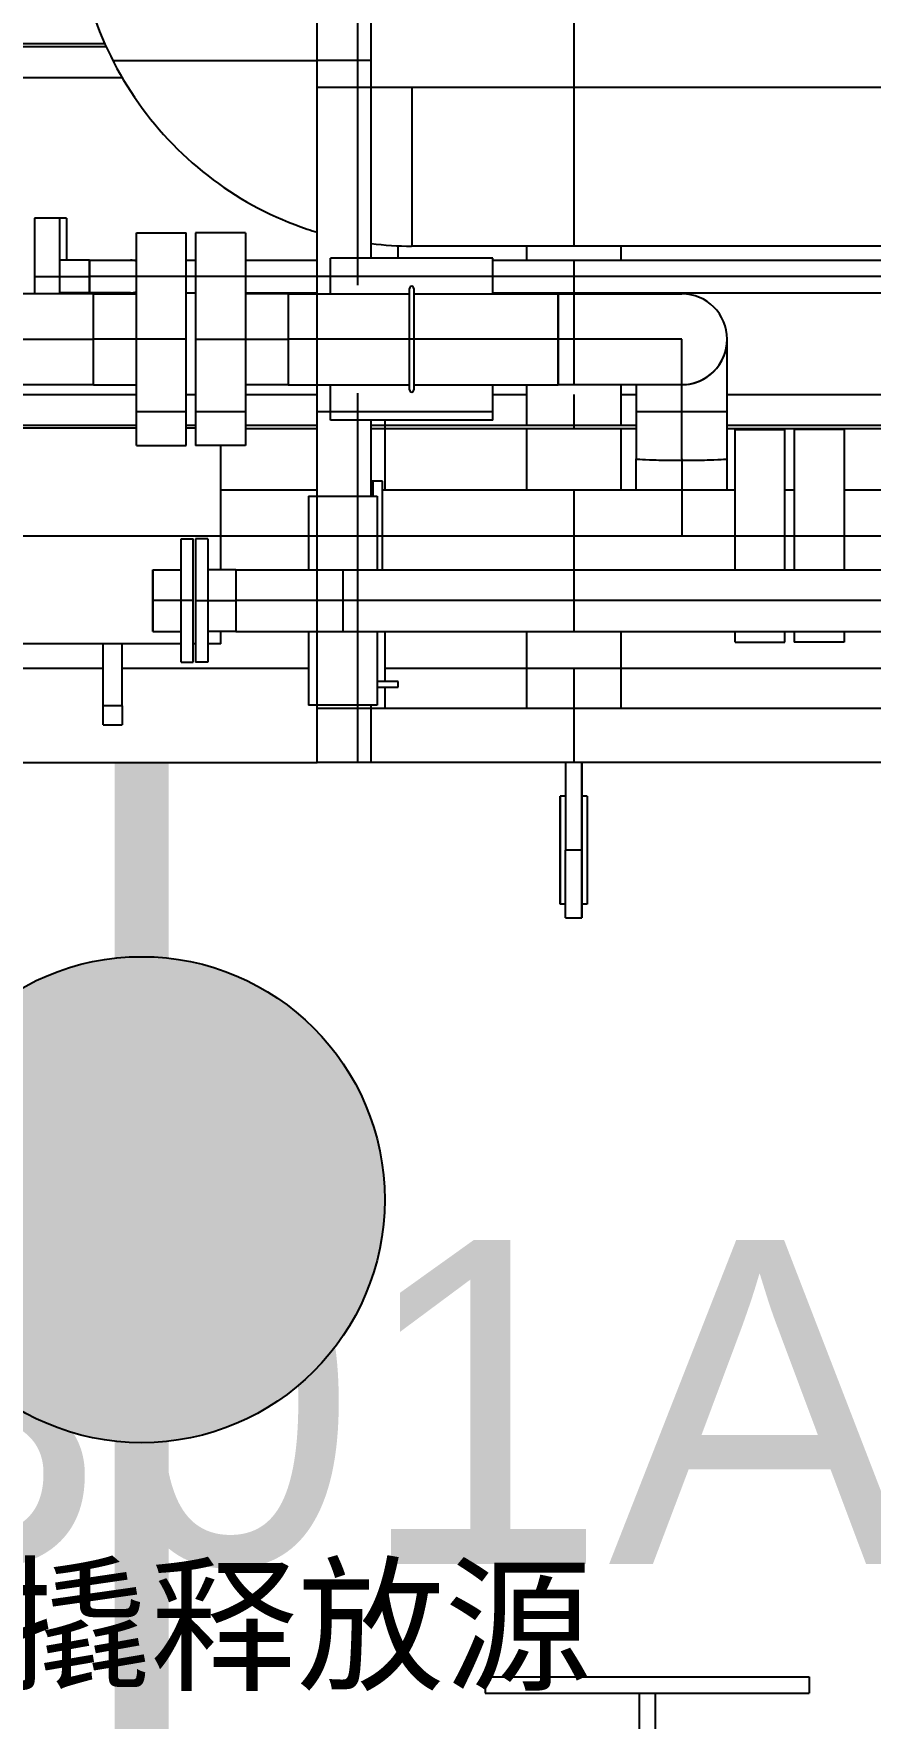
# Model space of a CAD drawing. Header units: inches. Extents: x 517790 to 538444, y 301815 to 302461.
# Drawn here: x 517891.391 to 517892.854, y 302319.896 to 302322.84 of the extents above; entities that cross this region are included whole.
import ezdxf

# ---------------------------------------------------------------- set-up
doc = ezdxf.new("R2010")
doc.units = ezdxf.units.IN
doc.header["$MEASUREMENT"] = 0
doc.layers.add('电气-接地设计-接地线', color=3, linetype='接地线')
doc.layers.add('硅胶总平面底图 工艺装置区', color=253, linetype='Continuous')
doc.styles.add('EESLTYPE', font='TXT.shx')
doc.styles.get("Standard").update_dxf_attribs({"font": 'arial.ttf'})
doc.linetypes.add('接地线', pattern='A,500,["/",EESLTYPE,S=200,R=0,X=0,Y=-100],-200,60,-200', length=960)

# ---------------------------------------------------------------- blocks, each defined once
blk = doc.blocks.new('PTJD2')
at = {"linetype": 'Continuous'}
blk.add_hatch(color=0, dxfattribs=at).paths.add_polyline_path([(150, 0, 1), (-150, 0, 1)])
at = {"color": 0, "linetype": 'Continuous'}
blk.add_circle((0, 0), 150, dxfattribs=at)

msp = doc.modelspace()

# ---------------------------------------------------------------- linework, layer by layer
at = {"layer": '电气-接地设计-接地线', "color": 1, "linetype": '接地线', "ltscale": 0.005, "const_width": 0.0944}
msp.add_lwpolyline([(517891.5799, 302307.8785), (517891.5799, 302321.5662)], dxfattribs=at)
at = {"layer": '硅胶总平面底图 工艺装置区', "color": 253, "linetype": 'Continuous', "lineweight": -3}
for p, q in [((517892.3351, 302323.684), (517892.3351, 302322.4691)), ((517891.8867, 302322.3857), (517891.8867, 302322.9971)), ((517891.9575, 302322.9822), (517891.9575, 302322.4007)), ((517891.9811, 302322.4479), (517891.9811, 302322.935)), ((517891.8867, 302322.7462), (517891.8867, 302322.8406)), ((517891.3513, 302322.8231), (517891.5153, 302322.8231)), ((517891.5179, 302322.8174), (517891.3545, 302322.8174)), ((517891.5295, 302322.7934), (517891.8867, 302322.7934)), ((517891.9811, 302322.7934), (517891.8867, 302322.7934)), ((517891.3633, 302322.7636), (517891.5458, 302322.7636)), ((517893.2852, 302322.7462), (517891.8867, 302322.7462)), ((517892.0519, 302322.7462), (517892.0519, 302322.4691)), ((517892.0519, 302322.7462), (517892.0519, 302322.4691)), ((517891.3928, 302322.5177), (517891.3928, 302322.4158)), ((517891.4363, 302322.5177), (517891.3928, 302322.5177)), ((517891.4363, 302322.5177), (517891.4363, 302322.4158)), ((517891.4483, 302322.5177), (517891.4363, 302322.5177)), ((517891.4483, 302322.5177), (517891.4483, 302322.4878)), ((517891.4483, 302322.4878), (517891.4483, 302322.4442)), ((517891.5709, 302322.3063), (517891.5709, 302322.4921)), ((517891.5709, 302322.4921), (517891.6578, 302322.4921)), ((517891.6578, 302322.3063), (517891.6578, 302322.4921)), ((517891.6743, 302322.4921), (517891.6743, 302322.3063)), ((517891.7612, 302322.4921), (517891.6743, 302322.4921)), ((517891.7612, 302322.4921), (517891.7612, 302322.3063)), ((517892.0283, 302322.4479), (517892.0283, 302322.4696)), ((517893.414, 302322.4691), (517892.0519, 302322.4691)), ((517892.2525, 302322.4691), (517892.2525, 302322.4442)), ((517892.4177, 302322.4691), (517892.4177, 302322.4442)), ((517891.4887, 302322.4442), (517891.4363, 302322.4442)), ((517891.4887, 302322.4442), (517891.4887, 302322.4158)), ((517891.4887, 302322.3873), (517891.4887, 302322.4442)), ((517891.4887, 302322.4442), (517891.5607, 302322.4442)), ((517891.5607, 302322.4442), (517891.5709, 302322.4442)), ((517891.6578, 302322.4442), (517891.6743, 302322.4442)), ((517891.7612, 302322.4442), (517891.8867, 302322.4442)), ((517891.9103, 302322.3857), (517891.9103, 302322.4479)), ((517892.1935, 302322.4479), (517891.9103, 302322.4479)), ((517892.1935, 302322.3857), (517892.1935, 302322.4479)), ((517892.1935, 302322.4442), (517893.414, 302322.4442)), ((517892.3351, 302322.4442), (517892.3351, 302322.3873)), ((517891.3928, 302322.4158), (517891.4887, 302322.4158)), ((517891.3928, 302322.4158), (517891.3928, 302322.3857)), ((517891.4363, 302322.4158), (517891.4363, 302322.3857)), ((517891.4887, 302322.4158), (517891.4887, 302322.3873)), ((517891.4887, 302322.4158), (517891.4887, 302322.4158)), ((517891.4887, 302322.4158), (517891.4887, 302322.4158)), ((517891.5607, 302322.4158), (517891.4887, 302322.4158)), ((517891.6206, 302322.4158), (517891.5607, 302322.4158)), ((517891.6578, 302322.4158), (517891.6206, 302322.4158)), ((517891.6206, 302322.4158), (517891.6206, 302322.4158)), ((517891.6743, 302322.4158), (517891.6578, 302322.4158)), ((517891.7612, 302322.4158), (517891.6743, 302322.4158)), ((517891.8867, 302322.4158), (517891.7612, 302322.4158)), ((517892.1935, 302322.4158), (517891.8867, 302322.4158)), ((517892.0481, 302322.2175), (517892.0481, 302322.395)), ((517892.0557, 302322.395), (517892.0557, 302322.2175)), ((517893.414, 302322.4158), (517892.1935, 302322.4158)), ((517891.4959, 302322.3857), (517889.2993, 302322.3857)), ((517891.4887, 302322.3873), (517891.4363, 302322.3873)), ((517891.4483, 302322.3873), (517891.4483, 302322.3857)), ((517891.5607, 302322.3873), (517891.4887, 302322.3873)), ((517891.4959, 302322.2268), (517891.4959, 302322.3857)), ((517891.4959, 302322.3063), (517891.4959, 302322.3857)), ((517891.4959, 302322.3857), (517891.5709, 302322.3857)), ((517891.5607, 302322.3873), (517891.5709, 302322.3873)), ((517891.6578, 302322.3873), (517891.6743, 302322.3873)), ((517891.7612, 302322.3873), (517891.8867, 302322.3873)), ((517891.8362, 302322.3857), (517891.7612, 302322.3857)), ((517891.8362, 302322.3857), (517891.8362, 302322.3063)), ((517891.8362, 302322.3857), (517891.8362, 302322.2268)), ((517891.8362, 302322.3857), (517892.0481, 302322.3857)), ((517891.8867, 302322.2268), (517891.8867, 302322.3857)), ((517892.0557, 302322.3857), (517892.3081, 302322.3857)), ((517892.1935, 302322.3873), (517893.414, 302322.3873)), ((517892.2525, 302322.3873), (517892.2525, 302322.3857)), ((517892.3081, 302322.3857), (517892.3081, 302322.2268)), ((517892.3081, 302322.2268), (517892.3081, 302322.3857)), ((517892.3081, 302322.3857), (517892.5239, 302322.3857)), ((517892.3351, 302322.3857), (517892.3351, 302322.2268)), ((517892.4177, 302322.3873), (517892.4177, 302322.3857)), ((517889.2993, 302322.3063), (517891.4959, 302322.3063)), ((517891.6578, 302322.3063), (517891.4959, 302322.3063)), ((517891.4959, 302322.2268), (517891.4959, 302322.3063)), ((517891.5709, 302322.1204), (517891.5709, 302322.3063)), ((517891.6578, 302322.1204), (517891.6578, 302322.3063)), ((517891.6743, 302322.3063), (517891.8362, 302322.3063)), ((517891.6743, 302322.3063), (517891.6743, 302322.1204)), ((517891.7612, 302322.3063), (517891.7612, 302322.1204)), ((517891.8362, 302322.3063), (517891.8362, 302322.2268)), ((517892.0481, 302322.3063), (517891.8362, 302322.3063)), ((517892.0557, 302322.3063), (517892.0481, 302322.3063)), ((517892.3081, 302322.3063), (517892.0557, 302322.3063)), ((517892.3081, 302322.3063), (517892.3081, 302322.3063)), ((517892.3081, 302322.3063), (517892.3081, 302322.3063)), ((517892.5239, 302322.3063), (517892.3081, 302322.3063)), ((517892.5239, 302322.2268), (517892.5239, 302322.3062)), ((517892.6033, 302322.0973), (517892.6033, 302322.3062)), ((517891.4959, 302322.2268), (517889.2993, 302322.2268)), ((517891.4959, 302322.2268), (517891.5709, 302322.2268)), ((517891.8362, 302322.2268), (517891.7612, 302322.2268)), ((517891.8362, 302322.2268), (517892.0481, 302322.2268)), ((517891.8867, 302322.0321), (517891.8867, 302322.2268)), ((517891.9103, 302322.1647), (517891.9103, 302322.2268)), ((517892.0557, 302322.2268), (517892.3081, 302322.2268)), ((517892.1935, 302322.1647), (517892.1935, 302322.2268)), ((517892.2525, 302322.2268), (517892.2525, 302322.1557)), ((517892.5239, 302322.2268), (517892.3081, 302322.2268)), ((517892.4177, 302322.2268), (517892.4177, 302322.1557)), ((517892.4445, 302322.2268), (517892.4445, 302322.0973)), ((517892.5239, 302322.0973), (517892.5239, 302322.2268)), ((517890.8412, 302322.2095), (517891.5709, 302322.2095)), ((517891.6578, 302322.2095), (517891.6743, 302322.2095)), ((517891.7612, 302322.2095), (517891.8867, 302322.2095)), ((517891.9575, 302322.2119), (517891.9575, 302321.5662)), ((517892.1935, 302322.2095), (517892.2525, 302322.2095)), ((517892.3351, 302322.2095), (517892.3351, 302322.15)), ((517892.4177, 302322.2095), (517892.4445, 302322.2095)), ((517892.6033, 302322.2095), (517892.944, 302322.2095)), ((517891.5709, 302322.1798), (517891.6578, 302322.1798)), ((517891.6743, 302322.1798), (517891.7612, 302322.1798)), ((517891.8867, 302322.1798), (517892.1935, 302322.1798)), ((517892.1935, 302322.1647), (517891.9103, 302322.1647)), ((517891.9811, 302322.0321), (517891.9811, 302322.1647)), ((517892.0047, 302322.1647), (517892.0047, 302322.0421)), ((517892.4445, 302322.1798), (517892.6033, 302322.1798)), ((517891.5709, 302322.1557), (517890.8294, 302322.1557)), ((517891.3405, 302322.1514), (517891.5709, 302322.1514)), ((517891.6743, 302322.1557), (517891.6578, 302322.1557)), ((517891.6578, 302322.1514), (517891.6743, 302322.1514)), ((517891.8867, 302322.1557), (517891.7612, 302322.1557)), ((517891.7612, 302322.15), (517891.8867, 302322.15)), ((517892.4445, 302322.1557), (517891.9811, 302322.1557)), ((517891.9811, 302322.15), (517892.4445, 302322.15)), ((517892.2525, 302322.15), (517892.2525, 302322.0421)), ((517892.4177, 302322.15), (517892.4177, 302322.0421)), ((517892.9676, 302322.1557), (517892.6033, 302322.1557)), ((517892.6033, 302322.15), (517892.9676, 302322.15)), ((517892.6173, 302321.9626), (517892.6173, 302322.1485)), ((517892.6173, 302322.1485), (517892.7042, 302322.1485)), ((517892.7042, 302321.9626), (517892.7042, 302322.1485)), ((517892.7207, 302322.1485), (517892.7207, 302321.9626)), ((517892.8076, 302322.1485), (517892.7207, 302322.1485)), ((517892.8076, 302322.1485), (517892.8076, 302321.9626)), ((517891.5709, 302322.1204), (517891.6578, 302322.1204)), ((517891.7612, 302322.1204), (517891.6743, 302322.1204)), ((517891.7181, 302321.9033), (517891.7181, 302322.1204)), ((517892.4445, 302322.0421), (517892.4445, 302322.0973)), ((517892.5239, 302322.0973), (517892.5239, 302322.0973)), ((517892.5239, 302322.0973), (517892.5239, 302322.0973)), ((517892.5239, 302322.0973), (517892.5239, 302322.0973)), ((517892.5239, 302322.0973), (517892.5239, 302322.0948)), ((517892.5239, 302322.0948), (517892.5239, 302322.0421)), ((517892.6033, 302322.0421), (517892.6033, 302322.0973)), ((517891.8867, 302322.0421), (517891.7181, 302322.0421)), ((517891.9848, 302322.0579), (517891.9811, 302322.0579)), ((517891.9848, 302322.0321), (517891.9848, 302322.0579)), ((517892.0007, 302322.0579), (517891.9848, 302322.0579)), ((517892.0007, 302321.9033), (517892.0007, 302322.0579)), ((517892.6173, 302322.0421), (517892.0007, 302322.0421)), ((517892.3351, 302322.0421), (517892.3351, 302321.7954)), ((517892.5239, 302322.0421), (517892.5239, 302321.9626)), ((517892.7207, 302322.0421), (517892.7042, 302322.0421)), ((517892.8825, 302322.0421), (517892.8076, 302322.0421)), ((517891.8714, 302322.0321), (517891.8714, 302321.9033)), ((517891.8714, 302322.0321), (517891.9913, 302322.0321)), ((517891.8867, 302321.6667), (517891.8867, 302322.0321)), ((517891.9913, 302322.0321), (517891.9913, 302321.9033)), ((517891.0047, 302321.9626), (517892.3892, 302321.9626)), ((517891.6491, 302321.8494), (517891.6491, 302321.9573)), ((517891.6491, 302321.9573), (517891.6701, 302321.9573)), ((517891.6701, 302321.8494), (517891.6701, 302321.9573)), ((517891.6743, 302321.9573), (517891.6743, 302321.8494)), ((517891.6954, 302321.9573), (517891.6743, 302321.9573)), ((517891.6954, 302321.9573), (517891.6954, 302321.8494)), ((517892.3892, 302321.9626), (517892.3892, 302321.9626)), ((517892.3892, 302321.9626), (517892.6587, 302321.9626)), ((517892.6173, 302321.9033), (517892.6173, 302321.9626)), ((517892.6587, 302321.9626), (517892.6586, 302321.9626)), ((517892.6587, 302321.9626), (517892.6587, 302321.9626)), ((517892.6587, 302321.9626), (517892.7042, 302321.9626)), ((517892.7042, 302321.9033), (517892.7042, 302321.9626)), ((517892.7042, 302321.9626), (517892.7207, 302321.9626)), ((517892.7207, 302321.9626), (517892.8825, 302321.9626)), ((517892.7207, 302321.9626), (517892.7207, 302321.9033)), ((517892.8076, 302321.9626), (517892.8076, 302321.9033)), ((517891.5996, 302321.9033), (517891.5996, 302321.7954)), ((517891.5996, 302321.8494), (517891.5996, 302321.9033)), ((517891.5996, 302321.9033), (517891.6491, 302321.9033)), ((517891.7448, 302321.9033), (517891.6954, 302321.9033)), ((517891.7448, 302321.9033), (517891.7448, 302321.8494)), ((517891.7448, 302321.9033), (517891.7448, 302321.7954)), ((517891.7448, 302321.9033), (517893.3691, 302321.9033)), ((517891.9313, 302321.9033), (517891.9313, 302321.7954)), ((517891.6701, 302321.8494), (517891.5996, 302321.8494)), ((517891.5996, 302321.7954), (517891.5996, 302321.8494)), ((517891.6491, 302321.7415), (517891.6491, 302321.8494)), ((517891.6701, 302321.7415), (517891.6701, 302321.8494)), ((517891.6743, 302321.8494), (517891.7448, 302321.8494)), ((517891.6743, 302321.8494), (517891.6743, 302321.7415)), ((517891.6954, 302321.8494), (517891.6954, 302321.7415)), ((517891.7448, 302321.8494), (517891.7448, 302321.7954)), ((517893.3691, 302321.8494), (517891.7448, 302321.8494)), ((517891.5996, 302321.7954), (517891.6491, 302321.7954)), ((517891.7448, 302321.7954), (517891.6954, 302321.7954)), ((517891.7181, 302321.7738), (517891.7181, 302321.7954)), ((517891.7448, 302321.7954), (517893.3691, 302321.7954)), ((517891.8714, 302321.7954), (517891.8714, 302321.6667)), ((517891.9913, 302321.7954), (517891.9913, 302321.6667)), ((517892.0047, 302321.7954), (517892.0047, 302321.7078)), ((517892.2525, 302321.7954), (517892.2525, 302321.6606)), ((517892.4177, 302321.7954), (517892.4177, 302321.6606)), ((517892.6173, 302321.7768), (517892.6173, 302321.7954)), ((517892.6173, 302321.7768), (517892.7042, 302321.7768)), ((517892.7042, 302321.7768), (517892.7042, 302321.7954)), ((517892.7207, 302321.7954), (517892.7207, 302321.7768)), ((517892.8076, 302321.7768), (517892.7207, 302321.7768)), ((517892.8076, 302321.7954), (517892.8076, 302321.7768)), ((517891.6491, 302321.7738), (517891.3405, 302321.7738)), ((517891.5127, 302321.6653), (517891.5127, 302321.7738)), ((517891.5458, 302321.6653), (517891.5458, 302321.7738)), ((517891.6743, 302321.7738), (517891.6701, 302321.7738)), ((517891.7181, 302321.7738), (517891.6954, 302321.7738)), ((517891.0148, 302321.7314), (517891.5127, 302321.7314)), ((517891.5458, 302321.7314), (517891.8714, 302321.7314)), ((517891.6491, 302321.7415), (517891.6701, 302321.7415)), ((517891.6954, 302321.7415), (517891.6743, 302321.7415)), ((517892.0047, 302321.7314), (517892.9676, 302321.7314)), ((517892.3351, 302321.7314), (517892.3351, 302321.5662)), ((517892.0283, 302321.7078), (517891.9913, 302321.7078)), ((517891.9913, 302321.6983), (517892.0283, 302321.6983)), ((517892.0047, 302321.6983), (517892.0047, 302321.6606)), ((517892.0283, 302321.6983), (517892.0283, 302321.7078)), ((517891.5127, 302321.6322), (517891.5127, 302321.6653)), ((517891.5458, 302321.6653), (517891.5127, 302321.6653)), ((517891.5458, 302321.6653), (517891.5458, 302321.6322)), ((517891.9913, 302321.6667), (517891.8714, 302321.6667)), ((517891.8867, 302321.5662), (517891.8867, 302321.6667)), ((517894.6432, 302321.6606), (517891.8867, 302321.6606)), ((517891.8867, 302321.5662), (517891.8867, 302321.6606)), ((517891.9811, 302321.5662), (517891.9811, 302321.6667)), ((517891.5127, 302321.6322), (517891.5458, 302321.6322)), ((517890.8412, 302321.5662), (517891.8867, 302321.5662)), ((517891.9811, 302321.5662), (517891.8867, 302321.5662)), ((517894.6786, 302321.5662), (517891.8867, 302321.5662)), ((517892.3209, 302321.5662), (517892.3209, 302321.4128)), ((517892.3209, 302321.5662), (517892.3209, 302321.4128)), ((517892.3493, 302321.4128), (517892.3493, 302321.5662)), ((517892.3493, 302321.5662), (517892.3493, 302321.4128)), ((517892.3115, 302321.3184), (517892.3115, 302321.5072)), ((517892.3115, 302321.5072), (517892.3115, 302321.3184)), ((517892.3209, 302321.5072), (517892.3115, 302321.5072)), ((517892.3587, 302321.5072), (517892.3493, 302321.5072)), ((517892.3587, 302321.5072), (517892.3587, 302321.3184)), ((517892.3587, 302321.5072), (517892.3587, 302321.3184)), ((517892.3493, 302321.4128), (517892.3209, 302321.4128)), ((517892.3493, 302321.4128), (517892.3209, 302321.4128)), ((517892.3209, 302321.2948), (517892.3209, 302321.4128)), ((517892.3209, 302321.2948), (517892.3209, 302321.4128)), ((517892.3493, 302321.4128), (517892.3493, 302321.2948)), ((517892.3493, 302321.2948), (517892.3493, 302321.4128)), ((517892.3209, 302321.3184), (517892.3115, 302321.3184)), ((517892.3587, 302321.3184), (517892.3493, 302321.3184)), ((517892.3209, 302321.2948), (517892.3493, 302321.2948)), ((517892.1803, 302319.968), (517892.7467, 302319.968)), ((517892.1803, 302319.968), (517892.1803, 302319.9397)), ((517892.7467, 302319.968), (517892.7467, 302319.9397)), ((517892.1803, 302319.9397), (517892.7467, 302319.9397)), ((517892.4493, 302319.9397), (517892.4493, 302319.8355)), ((517892.4777, 302319.9397), (517892.4777, 302319.8355))]:
    msp.add_line(p, q, dxfattribs=at)
for centre, radius, start, end in [((517892.0519, 302323.0434), 0.5743, 262.9174, 269.9984), ((517891.5607, 302322.4158), 0.0285, 68.97, 90), ((517891.5607, 302322.4158), 0.0285, 68.97, 90), ((517892.0519, 302322.395), 0.00378, 0, 180), ((517891.5607, 302322.4158), 0.0285, 270, 291.03), ((517891.5607, 302322.4158), 0.0285, 270, 291.03), ((517892.5239, 302322.3063), 0.0794, 270, 90), ((517892.5239, 302322.3063), 0.0794, 0, 90), ((517892.5239, 302322.3062), 0.0794, 268.2327, 0), ((517892.5239, 302322.3063), 0.0794, 270, 0), ((517892.5239, 302322.3062), 0.0794, 270, 0.0136), ((517892.5239, 302322.3062), 0.0794, 0, 0.0136), ((517892.5239, 302322.3062), 0.0794, 268.2326, 270), ((517892.0519, 302322.2175), 0.00378, 180, 0)]:
    msp.add_arc(centre, radius, start, end, dxfattribs=at)
for major_axis, start_param, end_param in [((0.0794, 0), 3.139735, 6.285043), ((-0.0794, 0), 0, 1.570796), ((0.0794, 0), 4.712389, 6.283185)]:
    msp.add_ellipse((517892.5239, 302322.0973), major_axis=major_axis, ratio=0.031972, start_param=start_param, end_param=end_param, dxfattribs=at)
msp.add_open_spline([(517891.4665, 302322.9971), (517891.4712, 302322.9604), (517891.4792, 302322.9241), (517891.4903, 302322.8888), (517891.5094, 302322.8283), (517891.5379, 302322.771), (517891.5742, 302322.7195), (517891.6106, 302322.668), (517891.6548, 302322.6225), (517891.7048, 302322.5851), (517891.7549, 302322.5477), (517891.8106, 302322.5185), (517891.8694, 302322.4988), (517891.8752, 302322.4969), (517891.8809, 302322.4951), (517891.8867, 302322.4933)], degree=3, knots=[4.843514, 4.843514, 4.843514, 4.843514, 5.026548, 5.026548, 5.026548, 5.340708, 5.340708, 5.340708, 5.654867, 5.654867, 5.654867, 5.969026, 5.969026, 5.969026, 5.999624, 5.999624, 5.999624, 5.999624], dxfattribs=at)

# ---------------------------------------------------------------- block references
at = {"layer": '电气-接地设计-接地线', "color": 1, "xscale": 0.002831987834461186, "yscale": 0.002831987834461186, "zscale": 0.000943995944820395}
msp.add_blockref('PTJD2', (517891.5799, 302320.8021), dxfattribs=at)

# ---------------------------------------------------------------- texts
at = {"layer": '硅胶总平面底图 工艺装置区', "color": 9}
msp.add_text('S-0301A/B', height=0.5664, dxfattribs=at).set_placement((517889.8442, 302320.165))
at = {"layer": '硅胶总平面底图 工艺装置区', "color": 253, "linetype": 'Continuous', "lineweight": -3, "insert": (517890.3066, 302320.1529), "char_height": 0.188799, "attachment_point": 1}
msp.add_mtext_dynamic_manual_height_columns('{\\fSimSun|b0|i0|c134|p2;进站阀组撬释放源}', width=3124.251783, gutter_width=1, heights=[0], dxfattribs=at)

doc.saveas('drawing.dxf')
